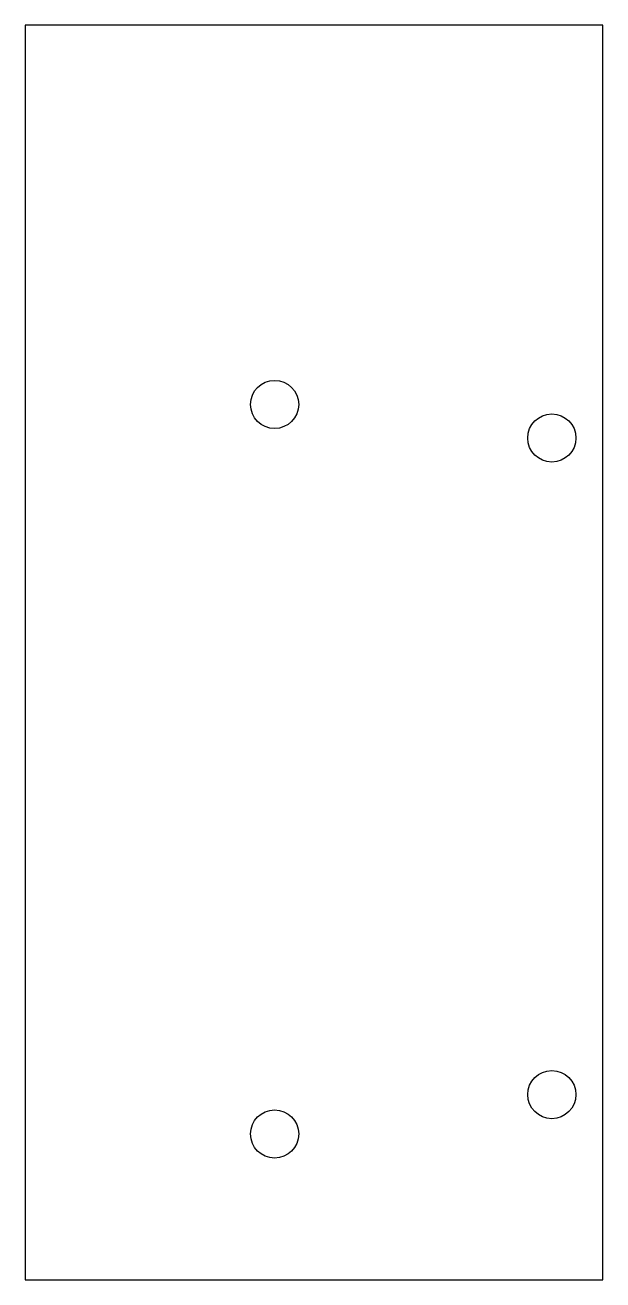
# Model space of a CAD drawing. Header units: millimetres. Extents: x 0 to 79, y 0 to 172.
import ezdxf

# ---------------------------------------------------------------- set-up
doc = ezdxf.new("R2010")
doc.units = ezdxf.units.MM
doc.layers.add('CUT_HOLES', color=7, linetype='Continuous')
doc.layers.add('CUT_OUTER', color=7, linetype='Continuous')

msp = doc.modelspace()

# ---------------------------------------------------------------- linework, layer by layer
at = {"layer": 'CUT_HOLES'}
for centre in [(34.2, 120), (72.2, 115.4), (72.2, 25.4), (34.2, 20)]:
    msp.add_circle(centre, 3.3, dxfattribs=at)
at = {"layer": 'CUT_OUTER'}
msp.add_lwpolyline([(0, 0), (79.2, 0), (79.2, 172), (0, 172)], close=True, dxfattribs=at)

doc.saveas('drawing.dxf')
